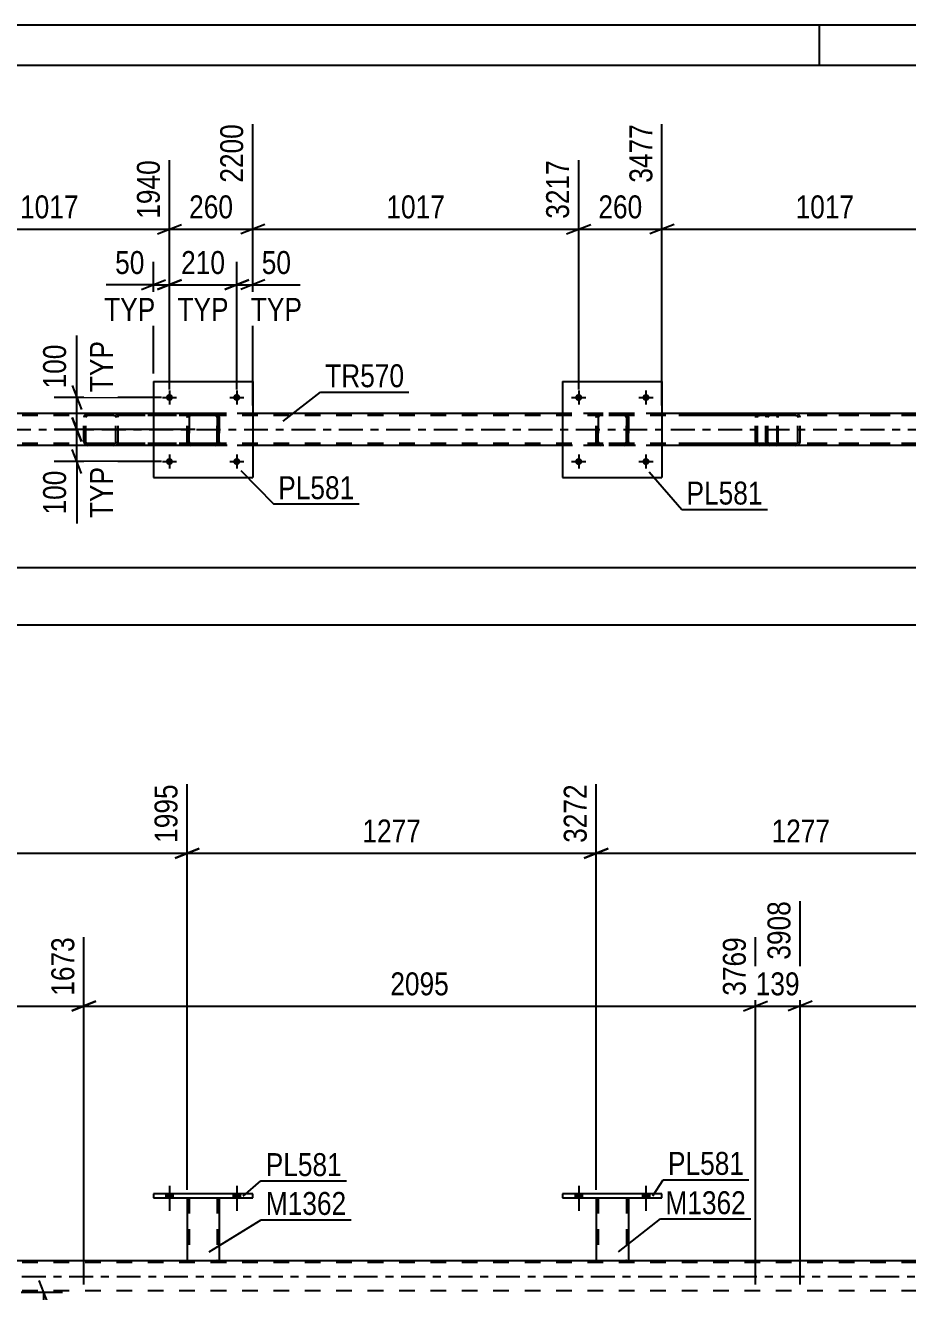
# Model space of a CAD drawing. Header units: millimetres. Extents: x 0 to 841, y 0 to 594.
# Drawn here: x 111.9 to 222, y 435.9 to 594 of the extents above; entities that cross this region are included whole.
import ezdxf

# ---------------------------------------------------------------- set-up
doc = ezdxf.new("R2010")
doc.units = ezdxf.units.MM
doc.linetypes.add('DXK_LINE_DOT2', pattern=[3.9198, 1.9599, -1.9599])
doc.linetypes.add('DXK_LINE_DOT3', pattern=[5.9187, 2.979, -0.9799, 0.9799, -0.9799])
doc.styles.add('Arial Narrow', font='ARIALN.TTF', dxfattribs={"height": 0.2})

# ---------------------------------------------------------------- blocks, each defined once
blk = doc.blocks.new('Unknown-103655156-1133')
at = {"color": 5, "linetype": 'Continuous'}
for p, q in [((841, 594), (0, 594)), ((211, 589), (211, 594)), ((836, 589), (5, 589))]:
    blk.add_line(p, q, dxfattribs=at)
blk = doc.blocks.new('Part-103655156-2920 - 2883')
at = {"color": 2, "linetype": 'Continuous'}
for p, q in [((127.87, 545.53), (109.59, 545.53)), ((178.95, 545.53), (140.27, 545.53)), ((230.03, 545.53), (191.35, 545.53)), ((127.87, 541.53), (109.59, 541.53)), ((178.95, 541.53), (140.27, 541.53)), ((230.03, 541.53), (191.35, 541.53))]:
    blk.add_line(p, q, dxfattribs=at)
at = {"color": 7, "linetype": 'DXK_LINE_DOT2'}
for p, q in [((752.38, 545.53), (127.87, 545.53)), ((140.27, 545.53), (127.87, 545.53)), ((191.35, 545.53), (178.95, 545.53)), ((752.38, 545.29), (109.59, 545.29)), ((752.38, 541.77), (109.59, 541.77)), ((748.56, 541.53), (127.87, 541.53)), ((140.27, 541.53), (127.87, 541.53)), ((191.35, 541.53), (178.95, 541.53))]:
    blk.add_line(p, q, dxfattribs=at)
at = {"color": 7, "linetype": 'DXK_LINE_DOT3'}
blk.add_line((109.59, 543.53), (752.38, 543.53), dxfattribs=at)
blk = doc.blocks.new('Part-103655156-2935 - 2883')
at = {"color": 7, "linetype": 'DXK_LINE_DOT2'}
for p, q in [((205.6, 545.53), (193.44, 545.53)), ((203.51, 545.53), (203.32, 545.49)), ((204.32, 545.29), (204.32, 545.53)), ((205.7, 545.49), (205.6, 545.53)), ((205.6, 545.29), (193.44, 545.29)), ((203.04, 545.22), (203.01, 545.05)), ((203.01, 542.01), (203.01, 545.05)), ((203.04, 545.24), (203.04, 545.22)), ((203.26, 545.05), (203.28, 545.14)), ((203.26, 542.01), (203.26, 545.05)), ((203.28, 545.14), (203.33, 545.22)), ((203.33, 545.22), (203.41, 545.27)), ((203.41, 545.27), (203.51, 545.29)), ((205.6, 545.29), (205.65, 545.27)), ((205.65, 545.27), (205.7, 545.22)), ((205.79, 545.39), (205.7, 545.49)), ((205.7, 545.22), (205.72, 545.14)), ((205.72, 545.14), (205.73, 545.05)), ((205.73, 542.01), (205.73, 545.05)), ((205.85, 545.24), (205.79, 545.39)), ((205.87, 545.05), (205.85, 545.24)), ((205.87, 542.01), (205.87, 545.05)), ((205.6, 541.77), (193.44, 541.77)), ((205.6, 541.53), (193.44, 541.53)), ((203.01, 542.01), (203.04, 541.83)), ((203.28, 541.92), (203.26, 542.01)), ((203.33, 541.84), (203.28, 541.92)), ((203.32, 541.57), (203.51, 541.53)), ((203.41, 541.79), (203.33, 541.84)), ((203.51, 541.77), (203.41, 541.79)), ((204.32, 541.53), (204.32, 541.77)), ((205.65, 541.79), (205.6, 541.77)), ((205.6, 541.53), (205.7, 541.57)), ((205.7, 541.84), (205.65, 541.79)), ((205.72, 541.92), (205.7, 541.84)), ((205.7, 541.57), (205.79, 541.67)), ((205.73, 542.01), (205.72, 541.92)), ((205.79, 541.67), (205.85, 541.83)), ((205.85, 541.83), (205.87, 542.01))]:
    blk.add_line(p, q, dxfattribs=at)
for centre, start, end in [((203.49, 545.04), 111.1941, 156.1506), ((203.49, 542.03), 203.8494, 248.8059)]:
    blk.add_arc(centre, 0.492, start, end, dxfattribs=at)
blk = doc.blocks.new('Part-103655156-3004 - 2883')
at = {"color": 2, "linetype": 'Continuous'}
for p, q in [((127.87, 549.53), (127.87, 537.53)), ((127.87, 549.53), (140.27, 549.53)), ((140.27, 549.53), (140.27, 537.53)), ((127.87, 537.53), (140.27, 537.53))]:
    blk.add_line(p, q, dxfattribs=at)
blk = doc.blocks.new('Part-103655156-3005 - 2883')
at = {"color": 7, "linetype": 'DXK_LINE_DOT2'}
for p, q in [((132.36, 545.49), (132.55, 545.53)), ((132.55, 545.53), (132.36, 545.49)), ((135.59, 545.53), (132.55, 545.53)), ((135.59, 545.53), (135.77, 545.49)), ((135.77, 545.49), (135.59, 545.53)), ((132.07, 545.05), (132.11, 545.23)), ((132.11, 545.23), (132.07, 545.05)), ((132.07, 542.01), (132.07, 545.05)), ((132.07, 545.05), (132.07, 545.05)), ((132.07, 542.01), (132.07, 545.05)), ((132.31, 545.05), (132.33, 545.14)), ((132.33, 545.14), (132.31, 545.05)), ((132.31, 542.01), (132.31, 545.05)), ((132.31, 545.05), (132.31, 545.05)), ((132.31, 545.05), (132.31, 542.01)), ((132.33, 545.14), (132.38, 545.22)), ((132.38, 545.22), (132.33, 545.14)), ((132.38, 545.22), (132.46, 545.27)), ((132.46, 545.27), (132.38, 545.22)), ((132.55, 545.29), (132.46, 545.27)), ((135.59, 545.29), (132.55, 545.29)), ((135.59, 545.29), (135.68, 545.27)), ((135.68, 545.27), (135.76, 545.22)), ((135.76, 545.22), (135.68, 545.27)), ((135.76, 545.22), (135.81, 545.14)), ((135.81, 545.14), (135.76, 545.22)), ((135.81, 545.14), (135.83, 545.05)), ((135.83, 545.05), (135.81, 545.14)), ((135.83, 542.01), (135.83, 545.05)), ((135.83, 545.05), (135.83, 545.05)), ((135.83, 545.05), (135.83, 542.01)), ((136.03, 545.23), (136.07, 545.05)), ((136.07, 545.05), (136.03, 545.23)), ((136.07, 542.01), (136.07, 545.05)), ((136.07, 545.05), (136.07, 545.05)), ((136.07, 545.05), (136.07, 542.01)), ((132.07, 542.01), (132.07, 542.01)), ((132.11, 541.83), (132.07, 542.01)), ((132.07, 542.01), (132.11, 541.83)), ((132.31, 542.01), (132.31, 542.01)), ((132.33, 541.92), (132.31, 542.01)), ((132.31, 542.01), (132.33, 541.92)), ((132.38, 541.84), (132.33, 541.92)), ((132.33, 541.92), (132.38, 541.84)), ((132.55, 541.53), (132.36, 541.57)), ((132.36, 541.57), (132.55, 541.53)), ((132.46, 541.79), (132.38, 541.84)), ((132.38, 541.84), (132.46, 541.79)), ((132.55, 541.77), (132.46, 541.79)), ((135.59, 541.77), (132.55, 541.77)), ((135.59, 541.53), (132.55, 541.53)), ((135.68, 541.79), (135.59, 541.77)), ((135.77, 541.57), (135.59, 541.53)), ((135.59, 541.53), (135.77, 541.57)), ((135.76, 541.84), (135.68, 541.79)), ((135.68, 541.79), (135.76, 541.84)), ((135.81, 541.92), (135.76, 541.84)), ((135.76, 541.84), (135.81, 541.92)), ((135.83, 542.01), (135.81, 541.92)), ((135.81, 541.92), (135.83, 542.01)), ((135.83, 542.01), (135.83, 542.01)), ((136.07, 542.01), (136.03, 541.83)), ((136.03, 541.83), (136.07, 542.01)), ((136.07, 542.01), (136.07, 542.01))]:
    blk.add_line(p, q, dxfattribs=at)
at = {"color": 7, "linetype": 'DXK_LINE_DOT3'}
blk.add_line((134.07, 543.53), (134.07, 543.53), dxfattribs=at)
at = {"color": 7, "linetype": 'DXK_LINE_DOT2'}
for centre, start, end in [((132.55, 545.05), 112.5, 157.5), ((132.55, 545.05), 112.5, 157.5), ((135.59, 545.05), 22.5, 67.5), ((135.59, 545.05), 22.5, 67.5), ((132.55, 542.01), 202.5, 247.5), ((132.55, 542.01), 202.5, 247.5), ((135.59, 542.01), 292.5, 337.5), ((135.59, 542.01), 292.5, 337.5)]:
    blk.add_arc(centre, 0.48, start, end, dxfattribs=at)
blk = doc.blocks.new('Part-103655156-2941 - 2883')
at = {"color": 7, "linetype": 'DXK_LINE_DOT2'}
for p, q in [((119.7, 545.53), (119.5, 545.49)), ((134.69, 545.53), (119.7, 545.53)), ((123.13, 545.49), (122.94, 545.53)), ((119.23, 545.22), (119.19, 545.05)), ((119.19, 542.01), (119.19, 545.05)), ((119.23, 545.24), (119.23, 545.22)), ((119.44, 545.05), (119.46, 545.14)), ((119.44, 542.01), (119.44, 545.05)), ((119.46, 545.14), (119.52, 545.22)), ((119.52, 545.22), (119.6, 545.27)), ((119.6, 545.27), (119.7, 545.29)), ((134.69, 545.29), (119.7, 545.29)), ((122.94, 545.29), (123.03, 545.27)), ((123.03, 545.27), (123.12, 545.22)), ((123.12, 545.22), (123.17, 545.14)), ((123.17, 545.14), (123.19, 545.05)), ((123.19, 542.01), (123.19, 545.05)), ((123.41, 545.22), (123.41, 545.24)), ((123.45, 545.05), (123.41, 545.22)), ((123.45, 542.01), (123.45, 545.05)), ((119.19, 542.01), (119.23, 541.83)), ((119.46, 541.92), (119.44, 542.01)), ((119.52, 541.84), (119.46, 541.92)), ((119.5, 541.57), (119.7, 541.53)), ((119.6, 541.79), (119.52, 541.84)), ((119.7, 541.77), (119.6, 541.79)), ((134.69, 541.77), (119.7, 541.77)), ((134.69, 541.53), (119.7, 541.53)), ((123.03, 541.79), (122.94, 541.77)), ((122.94, 541.53), (123.13, 541.57)), ((123.12, 541.84), (123.03, 541.79)), ((123.17, 541.92), (123.12, 541.84)), ((123.19, 542.01), (123.17, 541.92)), ((123.41, 541.83), (123.45, 542.01))]:
    blk.add_line(p, q, dxfattribs=at)
for centre, start, end in [((119.68, 545.03), 110.7583, 155.68), ((122.95, 545.03), 24.3199, 69.2417), ((119.68, 542.03), 204.3199, 249.2417), ((122.95, 542.03), 290.7583, 335.68)]:
    blk.add_arc(centre, 0.496, start, end, dxfattribs=at)
blk = doc.blocks.new('Part-103655156-2948 - 2883')
at = {"color": 7, "linetype": 'DXK_LINE_DOT2'}
for p, q in [((204.83, 545.53), (204.64, 545.49)), ((219.82, 545.53), (204.83, 545.53)), ((208.26, 545.49), (208.07, 545.53)), ((204.36, 545.22), (204.32, 545.05)), ((204.32, 542.01), (204.32, 545.05)), ((204.36, 545.24), (204.36, 545.22)), ((204.58, 545.05), (204.6, 545.14)), ((204.58, 542.01), (204.58, 545.05)), ((204.6, 545.14), (204.65, 545.22)), ((204.65, 545.22), (204.74, 545.27)), ((204.74, 545.27), (204.83, 545.29)), ((219.82, 545.29), (204.83, 545.29)), ((208.07, 545.29), (208.17, 545.27)), ((208.17, 545.27), (208.25, 545.22)), ((208.25, 545.22), (208.31, 545.14)), ((208.31, 545.14), (208.32, 545.05)), ((208.32, 542.01), (208.32, 545.05)), ((208.54, 545.22), (208.54, 545.24)), ((208.58, 545.05), (208.54, 545.22)), ((208.58, 542.01), (208.58, 545.05)), ((204.32, 542.01), (204.36, 541.83)), ((204.6, 541.92), (204.58, 542.01)), ((204.65, 541.84), (204.6, 541.92)), ((204.64, 541.57), (204.83, 541.53)), ((204.74, 541.79), (204.65, 541.84)), ((204.83, 541.77), (204.74, 541.79)), ((219.82, 541.77), (204.83, 541.77)), ((219.82, 541.53), (204.83, 541.53)), ((208.17, 541.79), (208.07, 541.77)), ((208.07, 541.53), (208.26, 541.57)), ((208.25, 541.84), (208.17, 541.79)), ((208.31, 541.92), (208.25, 541.84)), ((208.32, 542.01), (208.31, 541.92)), ((208.54, 541.83), (208.58, 542.01))]:
    blk.add_line(p, q, dxfattribs=at)
for centre, start, end in [((204.81, 545.03), 110.7583, 155.68), ((208.09, 545.03), 24.3199, 69.2417), ((204.81, 542.03), 204.3199, 249.2417), ((208.09, 542.03), 290.7583, 335.68)]:
    blk.add_arc(centre, 0.496, start, end, dxfattribs=at)
blk = doc.blocks.new('Part-103655156-3071 - 2883')
at = {"color": 2, "linetype": 'Continuous'}
for p, q in [((178.95, 549.53), (178.95, 537.53)), ((178.95, 549.53), (191.35, 549.53)), ((191.35, 549.53), (191.35, 537.53)), ((178.95, 537.53), (191.35, 537.53))]:
    blk.add_line(p, q, dxfattribs=at)
blk = doc.blocks.new('Part-103655156-3072 - 2883')
at = {"color": 7, "linetype": 'DXK_LINE_DOT2'}
for p, q in [((183.45, 545.49), (183.63, 545.53)), ((183.63, 545.53), (183.45, 545.49)), ((186.67, 545.53), (183.63, 545.53)), ((186.67, 545.53), (186.85, 545.49)), ((186.85, 545.49), (186.67, 545.53)), ((183.15, 545.05), (183.19, 545.23)), ((183.19, 545.23), (183.15, 545.05)), ((183.15, 542.01), (183.15, 545.05)), ((183.15, 545.05), (183.15, 545.05)), ((183.15, 542.01), (183.15, 545.05)), ((183.39, 545.05), (183.41, 545.14)), ((183.41, 545.14), (183.39, 545.05)), ((183.39, 542.01), (183.39, 545.05)), ((183.39, 545.05), (183.39, 545.05)), ((183.39, 545.05), (183.39, 542.01)), ((183.41, 545.14), (183.46, 545.22)), ((183.46, 545.22), (183.41, 545.14)), ((183.46, 545.22), (183.54, 545.27)), ((183.54, 545.27), (183.46, 545.22)), ((183.63, 545.29), (183.54, 545.27)), ((186.67, 545.29), (183.63, 545.29)), ((186.67, 545.29), (186.76, 545.27)), ((186.76, 545.27), (186.84, 545.22)), ((186.84, 545.22), (186.76, 545.27)), ((186.84, 545.22), (186.89, 545.14)), ((186.89, 545.14), (186.84, 545.22)), ((186.89, 545.14), (186.91, 545.05)), ((186.91, 545.05), (186.89, 545.14)), ((186.91, 542.01), (186.91, 545.05)), ((186.91, 545.05), (186.91, 545.05)), ((186.91, 545.05), (186.91, 542.01)), ((187.11, 545.23), (187.15, 545.05)), ((187.15, 545.05), (187.11, 545.23)), ((187.15, 542.01), (187.15, 545.05)), ((187.15, 545.05), (187.15, 545.05)), ((187.15, 545.05), (187.15, 542.01)), ((183.15, 542.01), (183.15, 542.01)), ((183.19, 541.83), (183.15, 542.01)), ((183.15, 542.01), (183.19, 541.83)), ((183.39, 542.01), (183.39, 542.01)), ((183.41, 541.92), (183.39, 542.01)), ((183.39, 542.01), (183.41, 541.92)), ((183.46, 541.84), (183.41, 541.92)), ((183.41, 541.92), (183.46, 541.84)), ((183.63, 541.53), (183.45, 541.57)), ((183.45, 541.57), (183.63, 541.53)), ((183.54, 541.79), (183.46, 541.84)), ((183.46, 541.84), (183.54, 541.79)), ((183.63, 541.77), (183.54, 541.79)), ((186.67, 541.77), (183.63, 541.77)), ((186.67, 541.53), (183.63, 541.53)), ((186.76, 541.79), (186.67, 541.77)), ((186.85, 541.57), (186.67, 541.53)), ((186.67, 541.53), (186.85, 541.57)), ((186.84, 541.84), (186.76, 541.79)), ((186.76, 541.79), (186.84, 541.84)), ((186.89, 541.92), (186.84, 541.84)), ((186.84, 541.84), (186.89, 541.92)), ((186.91, 542.01), (186.89, 541.92)), ((186.89, 541.92), (186.91, 542.01)), ((186.91, 542.01), (186.91, 542.01)), ((187.15, 542.01), (187.11, 541.83)), ((187.11, 541.83), (187.15, 542.01)), ((187.15, 542.01), (187.15, 542.01))]:
    blk.add_line(p, q, dxfattribs=at)
at = {"color": 7, "linetype": 'DXK_LINE_DOT3'}
blk.add_line((185.15, 543.53), (185.15, 543.53), dxfattribs=at)
at = {"color": 7, "linetype": 'DXK_LINE_DOT2'}
for centre, start, end in [((183.63, 545.05), 112.5, 157.5), ((183.63, 545.05), 112.5, 157.5), ((186.67, 545.05), 22.5, 67.5), ((186.67, 545.05), 22.5, 67.5), ((183.63, 542.01), 202.5, 247.5), ((183.63, 542.01), 202.5, 247.5), ((186.67, 542.01), 292.5, 337.5), ((186.67, 542.01), 292.5, 337.5)]:
    blk.add_arc(centre, 0.48, start, end, dxfattribs=at)
blk = doc.blocks.new('Bolt-103655156-3105 - 2883')
at = {"linetype": 'Continuous'}
for points in [[(130.31, 547.53, -1), (129.43, 547.53, -1)], [(138.71, 547.53, -1), (137.83, 547.53, -1)]]:
    blk.add_hatch(color=1, dxfattribs=at).paths.add_polyline_path(points)
at = {"color": 1, "linetype": 'Continuous'}
for p, q in [((128.99, 547.53), (130.75, 547.53)), ((129.87, 548.41), (129.87, 546.65)), ((137.39, 547.53), (139.15, 547.53)), ((138.27, 548.41), (138.27, 546.65))]:
    blk.add_line(p, q, dxfattribs=at)
blk = doc.blocks.new('Bolt-103655156-3106 - 2883')
at = {"linetype": 'Continuous'}
for points in [[(130.31, 539.53, -1), (129.43, 539.53, -1)], [(138.71, 539.53, -1), (137.83, 539.53, -1)]]:
    blk.add_hatch(color=1, dxfattribs=at).paths.add_polyline_path(points)
at = {"color": 1, "linetype": 'Continuous'}
for p, q in [((128.99, 539.53), (130.75, 539.53)), ((129.87, 540.41), (129.87, 538.65)), ((137.39, 539.53), (139.15, 539.53)), ((138.27, 540.41), (138.27, 538.65))]:
    blk.add_line(p, q, dxfattribs=at)
blk = doc.blocks.new('Bolt-103655156-3107 - 2883')
at = {"linetype": 'Continuous'}
for points in [[(181.39, 547.53, -1), (180.51, 547.53, -1)], [(189.79, 547.53, -1), (188.91, 547.53, -1)]]:
    blk.add_hatch(color=1, dxfattribs=at).paths.add_polyline_path(points)
at = {"color": 1, "linetype": 'Continuous'}
for p, q in [((180.07, 547.53), (181.83, 547.53)), ((180.95, 548.41), (180.95, 546.65)), ((188.47, 547.53), (190.23, 547.53)), ((189.35, 548.41), (189.35, 546.65))]:
    blk.add_line(p, q, dxfattribs=at)
blk = doc.blocks.new('Bolt-103655156-3108 - 2883')
at = {"linetype": 'Continuous'}
for points in [[(181.39, 539.53, -1), (180.51, 539.53, -1)], [(189.79, 539.53, -1), (188.91, 539.53, -1)]]:
    blk.add_hatch(color=1, dxfattribs=at).paths.add_polyline_path(points)
at = {"color": 1, "linetype": 'Continuous'}
for p, q in [((180.07, 539.53), (181.83, 539.53)), ((180.95, 540.41), (180.95, 538.65)), ((188.47, 539.53), (190.23, 539.53)), ((189.35, 540.41), (189.35, 538.65))]:
    blk.add_line(p, q, dxfattribs=at)
blk = doc.blocks.new('Part-103655156-3822 - 3756')
at = {"color": 2, "linetype": 'Continuous'}
for p, q in [((132.07, 447.6), (132.07, 439.76)), ((136.07, 447.6), (136.07, 439.76)), ((132.07, 439.76), (136.07, 439.76))]:
    blk.add_line(p, q, dxfattribs=at)
at = {"color": 7, "linetype": 'DXK_LINE_DOT2'}
for p, q in [((132.07, 447.6), (136.07, 447.6)), ((132.07, 447.6), (132.07, 447.6)), ((132.07, 447.6), (132.07, 447.6)), ((132.31, 447.6), (132.31, 439.76)), ((135.83, 447.6), (135.83, 439.76)), ((136.07, 447.6), (136.07, 447.6)), ((136.07, 447.6), (136.07, 447.6)), ((135.81, 439.76), (135.77, 439.76)), ((135.77, 439.76), (135.81, 439.76)), ((135.83, 439.76), (135.81, 439.76)), ((135.81, 439.76), (135.83, 439.76))]:
    blk.add_line(p, q, dxfattribs=at)
blk = doc.blocks.new('Bolt-103655156-3759 - 3756')
at = {"linetype": 'Continuous'}
for points in [[(180.51, 447.6), (181.39, 447.6), (181.39, 448.08), (180.51, 448.08)], [(188.91, 447.6), (189.79, 447.6), (189.79, 448.08), (188.91, 448.08)]]:
    blk.add_hatch(color=1, dxfattribs=at).paths.add_polyline_path(points)
at = {"color": 1, "linetype": 'Continuous'}
for p, q in [((180.95, 449.08), (180.95, 445.96)), ((189.35, 449.08), (189.35, 445.96)), ((180.51, 448.08), (180.51, 447.6)), ((181.39, 448.08), (181.39, 447.6)), ((188.91, 448.08), (188.91, 447.6)), ((189.79, 448.08), (189.79, 447.6))]:
    blk.add_line(p, q, dxfattribs=at)
blk = doc.blocks.new('Bolt-103655156-3760 - 3756')
at = {"linetype": 'Continuous'}
for points in [[(180.51, 447.6), (181.39, 447.6), (181.39, 448.08), (180.51, 448.08)], [(188.91, 447.6), (189.79, 447.6), (189.79, 448.08), (188.91, 448.08)]]:
    blk.add_hatch(color=1, dxfattribs=at).paths.add_polyline_path(points)
at = {"color": 1, "linetype": 'Continuous'}
for p, q in [((180.95, 449.08), (180.95, 445.96)), ((189.35, 449.08), (189.35, 445.96)), ((180.51, 448.08), (180.51, 447.6)), ((181.39, 448.08), (181.39, 447.6)), ((188.91, 448.08), (188.91, 447.6)), ((189.79, 448.08), (189.79, 447.6))]:
    blk.add_line(p, q, dxfattribs=at)
blk = doc.blocks.new('Bolt-103655156-3761 - 3756')
at = {"linetype": 'Continuous'}
for points in [[(129.43, 447.6), (130.31, 447.6), (130.31, 448.08), (129.43, 448.08)], [(137.83, 447.6), (138.71, 447.6), (138.71, 448.08), (137.83, 448.08)]]:
    blk.add_hatch(color=1, dxfattribs=at).paths.add_polyline_path(points)
at = {"color": 1, "linetype": 'Continuous'}
for p, q in [((129.87, 449.08), (129.87, 445.96)), ((138.27, 449.08), (138.27, 445.96)), ((129.43, 448.08), (129.43, 447.6)), ((130.31, 448.08), (130.31, 447.6)), ((137.83, 448.08), (137.83, 447.6)), ((138.71, 448.08), (138.71, 447.6))]:
    blk.add_line(p, q, dxfattribs=at)
blk = doc.blocks.new('Bolt-103655156-3762 - 3756')
at = {"linetype": 'Continuous'}
for points in [[(129.43, 447.6), (130.31, 447.6), (130.31, 448.08), (129.43, 448.08)], [(137.83, 447.6), (138.71, 447.6), (138.71, 448.08), (137.83, 448.08)]]:
    blk.add_hatch(color=1, dxfattribs=at).paths.add_polyline_path(points)
at = {"color": 1, "linetype": 'Continuous'}
for p, q in [((129.87, 449.08), (129.87, 445.96)), ((138.27, 449.08), (138.27, 445.96)), ((129.43, 448.08), (129.43, 447.6)), ((130.31, 448.08), (130.31, 447.6)), ((137.83, 448.08), (137.83, 447.6)), ((138.71, 448.08), (138.71, 447.6))]:
    blk.add_line(p, q, dxfattribs=at)
blk = doc.blocks.new('Part-103655156-3778 - 3756')
at = {"color": 2, "linetype": 'Continuous'}
for p, q in [((127.87, 448.08), (127.87, 447.6)), ((140.27, 448.08), (127.87, 448.08)), ((127.87, 447.6), (140.27, 447.6)), ((140.27, 447.6), (140.27, 448.08))]:
    blk.add_line(p, q, dxfattribs=at)
blk = doc.blocks.new('Part-103655156-3812 - 3756')
at = {"color": 2, "linetype": 'Continuous'}
for p, q in [((183.15, 447.6), (183.15, 439.76)), ((187.15, 447.6), (187.15, 439.76)), ((183.15, 439.76), (187.15, 439.76))]:
    blk.add_line(p, q, dxfattribs=at)
at = {"color": 7, "linetype": 'DXK_LINE_DOT2'}
for p, q in [((183.15, 447.6), (187.15, 447.6)), ((183.15, 447.6), (183.15, 447.6)), ((183.15, 447.6), (183.15, 447.6)), ((183.39, 447.6), (183.39, 439.76)), ((186.91, 447.6), (186.91, 439.76)), ((187.15, 447.6), (187.15, 447.6)), ((187.15, 447.6), (187.15, 447.6)), ((186.89, 439.76), (186.85, 439.76)), ((186.85, 439.76), (186.89, 439.76)), ((186.91, 439.76), (186.89, 439.76)), ((186.89, 439.76), (186.91, 439.76))]:
    blk.add_line(p, q, dxfattribs=at)
blk = doc.blocks.new('Part-103655156-3817 - 3756')
at = {"color": 2, "linetype": 'Continuous'}
for p, q in [((178.95, 448.08), (178.95, 447.6)), ((191.35, 448.08), (178.95, 448.08)), ((178.95, 447.6), (191.35, 447.6)), ((191.35, 447.6), (191.35, 448.08))]:
    blk.add_line(p, q, dxfattribs=at)
blk = doc.blocks.new('Part-103655156-3996 - 3756')
at = {"color": 2, "linetype": 'Continuous'}
blk.add_line((52.26, 439.76), (752.38, 439.76), dxfattribs=at)
at = {"color": 7, "linetype": 'DXK_LINE_DOT2'}
for p, q in [((752.38, 439.52), (52.26, 439.52)), ((752.38, 436), (52.26, 436))]:
    blk.add_line(p, q, dxfattribs=at)
at = {"color": 7, "linetype": 'DXK_LINE_DOT3'}
blk.add_line((52.26, 437.76), (752.38, 437.76), dxfattribs=at)
blk = doc.blocks.new('StraightDimension-103655156-3474 - 2883')
at = {"color": 7, "linetype": 'Continuous'}
for p, q in [((191.35, 546.53), (191.35, 581.67)), ((232.03, 548.53), (232.03, 577.17)), ((192.85, 569.15), (189.85, 567.95)), ((191.35, 568.55), (232.03, 568.55)), ((230.53, 567.95), (233.53, 569.15))]:
    blk.add_line(p, q, dxfattribs=at)
at = {"color": 0, "linetype": 'Continuous'}
blk.add_wipeout([(231.43, 577.77), (227.23, 577.77), (227.23, 569.25), (231.43, 569.25)], dxfattribs=at)
at = {"color": 0}
blk.add_wipeout([(215.95, 569.3), (215.95, 573.5), (207.43, 573.5), (207.43, 569.3)], dxfattribs=at)
at = {"color": 3, "linetype": 'Continuous', "style": 'Arial Narrow'}
blk.add_text('4494', height=2.863, rotation=90.0002, dxfattribs=at).set_placement((230.83, 569.85))
at = {"color": 3, "style": 'Arial Narrow'}
blk.add_text('1017', height=2.863, dxfattribs=at).set_placement((208.03, 569.9))
blk = doc.blocks.new('StraightDimension-103655156-3492 - 2883')
at = {"color": 7, "linetype": 'Continuous'}
for p, q in [((191.35, 546.53), (191.35, 581.67)), ((180.95, 548.53), (180.95, 577.17)), ((179.45, 567.95), (182.45, 569.15)), ((180.95, 568.55), (191.35, 568.55)), ((192.85, 569.15), (189.85, 567.95))]:
    blk.add_line(p, q, dxfattribs=at)
at = {"color": 0}
blk.add_wipeout([(189.49, 569.3), (189.49, 573.5), (182.81, 573.5), (182.81, 569.3)], dxfattribs=at)
at = {"color": 3, "style": 'Arial Narrow'}
blk.add_text('260', height=2.863, dxfattribs=at).set_placement((183.41, 569.9))
at = {"color": 0, "linetype": 'Continuous'}
blk.add_wipeout([(190.75, 582.27), (186.55, 582.27), (186.55, 573.75), (190.75, 573.75)], dxfattribs=at)
at = {"color": 3, "linetype": 'Continuous', "style": 'Arial Narrow'}
blk.add_text('3477', height=2.863, rotation=90.0002, dxfattribs=at).set_placement((190.15, 574.35))
blk = doc.blocks.new('StraightDimension-103655156-3510 - 2883')
at = {"color": 7, "linetype": 'Continuous'}
for p, q in [((140.27, 546.53), (140.27, 581.67)), ((180.95, 548.53), (180.95, 577.17)), ((141.77, 569.15), (138.77, 567.95)), ((140.27, 568.55), (180.95, 568.55)), ((179.45, 567.95), (182.45, 569.15))]:
    blk.add_line(p, q, dxfattribs=at)
at = {"color": 0, "linetype": 'Continuous'}
blk.add_wipeout([(180.35, 577.77), (176.15, 577.77), (176.15, 569.25), (180.35, 569.25)], dxfattribs=at)
at = {"color": 0}
blk.add_wipeout([(164.87, 569.3), (164.87, 573.5), (156.35, 573.5), (156.35, 569.3)], dxfattribs=at)
at = {"color": 3, "linetype": 'Continuous', "style": 'Arial Narrow'}
blk.add_text('3217', height=2.863, rotation=90.0002, dxfattribs=at).set_placement((179.75, 569.85))
at = {"color": 3, "style": 'Arial Narrow'}
blk.add_text('1017', height=2.863, dxfattribs=at).set_placement((156.95, 569.9))
blk = doc.blocks.new('StraightDimension-103655156-3528 - 2883')
at = {"color": 7, "linetype": 'Continuous'}
for p, q in [((140.27, 546.53), (140.27, 581.67)), ((129.87, 548.53), (129.87, 577.17)), ((128.37, 567.95), (131.37, 569.15)), ((129.87, 568.55), (140.27, 568.55)), ((141.77, 569.15), (138.77, 567.95))]:
    blk.add_line(p, q, dxfattribs=at)
at = {"color": 0}
blk.add_wipeout([(138.41, 569.3), (138.41, 573.5), (131.73, 573.5), (131.73, 569.3)], dxfattribs=at)
at = {"color": 3, "style": 'Arial Narrow'}
blk.add_text('260', height=2.863, dxfattribs=at).set_placement((132.33, 569.9))
at = {"color": 0, "linetype": 'Continuous'}
blk.add_wipeout([(139.67, 582.27), (135.47, 582.27), (135.47, 573.75), (139.67, 573.75)], dxfattribs=at)
at = {"color": 3, "linetype": 'Continuous', "style": 'Arial Narrow'}
blk.add_text('2200', height=2.863, rotation=90.0002, dxfattribs=at).set_placement((139.07, 574.35))
blk = doc.blocks.new('StraightDimension-103655156-3546 - 2883')
at = {"color": 7, "linetype": 'Continuous'}
for p, q in [((99.89, 546.53), (99.89, 579.84)), ((129.87, 548.53), (129.87, 577.17)), ((101.39, 569.15), (98.39, 567.95)), ((99.89, 568.55), (129.87, 568.55)), ((128.37, 567.95), (131.37, 569.15))]:
    blk.add_line(p, q, dxfattribs=at)
at = {"color": 0, "linetype": 'Continuous'}
blk.add_wipeout([(129.27, 577.77), (125.07, 577.77), (125.07, 569.25), (129.27, 569.25)], dxfattribs=at)
at = {"color": 0}
blk.add_wipeout([(119.14, 569.3), (119.14, 573.5), (110.62, 573.5), (110.62, 569.3)], dxfattribs=at)
at = {"color": 3, "linetype": 'Continuous', "style": 'Arial Narrow'}
blk.add_text('1940', height=2.863, rotation=90.0002, dxfattribs=at).set_placement((128.67, 569.85))
at = {"color": 3, "style": 'Arial Narrow'}
blk.add_text('1017', height=2.863, dxfattribs=at).set_placement((111.22, 569.9))
blk = doc.blocks.new('StraightDimension-103655156-3615 - 2883')
at = {"color": 7, "linetype": 'Continuous'}
blk.add_line((67.67, 526.28), (752.38, 526.28), dxfattribs=at)
blk = doc.blocks.new('StraightDimension-103655156-3636 - 2883')
at = {"color": 7, "linetype": 'Continuous'}
blk.add_line((67.03, 519.13), (753.02, 519.13), dxfattribs=at)
blk = doc.blocks.new('StraightDimension-103655156-3668 - 2883')
at = {"color": 7, "linetype": 'Continuous'}
for p, q in [((127.87, 550.53), (127.87, 564.45)), ((129.87, 548.53), (129.87, 564.45)), ((126.37, 561), (129.37, 562.2)), ((127.87, 561.6), (129.87, 561.6)), ((131.37, 562.2), (128.37, 561))]:
    blk.add_line(p, q, dxfattribs=at)
at = {"color": 0}
blk.add_wipeout([(127.34, 562.35), (127.34, 566.55), (122.49, 566.55), (122.49, 562.35)], dxfattribs=at)
at = {"color": 0, "linetype": 'Continuous'}
blk.add_wipeout([(128.71, 556.5), (128.71, 560.7), (121.12, 560.7), (121.12, 556.5)], dxfattribs=at)
at = {"color": 7, "linetype": 'Continuous'}
blk.add_line((127.87, 561.6), (121.96, 561.6), dxfattribs=at)
blk.add_line((127.87, 561.6), (121.96, 561.6), dxfattribs=at)
at = {"color": 3, "style": 'Arial Narrow'}
blk.add_text('50', height=2.863, dxfattribs=at).set_placement((123.09, 562.95))
at = {"color": 3, "linetype": 'Continuous', "style": 'Arial Narrow'}
blk.add_text('TYP', height=2.863, dxfattribs=at).set_placement((121.72, 557.1))
blk = doc.blocks.new('StraightDimension-103655156-3681 - 2883')
at = {"color": 7, "linetype": 'Continuous'}
for p, q in [((129.87, 548.53), (129.87, 564.45)), ((138.27, 548.53), (138.27, 564.45)), ((128.37, 561), (131.37, 562.2)), ((129.87, 561.6), (138.27, 561.6)), ((139.77, 562.2), (136.77, 561))]:
    blk.add_line(p, q, dxfattribs=at)
at = {"color": 0}
blk.add_wipeout([(137.41, 562.35), (137.41, 566.55), (130.73, 566.55), (130.73, 562.35)], dxfattribs=at)
at = {"color": 0, "linetype": 'Continuous'}
blk.add_wipeout([(137.86, 556.5), (137.86, 560.7), (130.27, 560.7), (130.27, 556.5)], dxfattribs=at)
at = {"color": 3, "style": 'Arial Narrow'}
blk.add_text('210', height=2.863, dxfattribs=at).set_placement((131.33, 562.95))
at = {"color": 3, "linetype": 'Continuous', "style": 'Arial Narrow'}
blk.add_text('TYP', height=2.863, dxfattribs=at).set_placement((130.87, 557.1))
blk = doc.blocks.new('StraightDimension-103655156-3697 - 2883')
at = {"color": 7, "linetype": 'Continuous'}
for p, q in [((138.27, 548.53), (138.27, 564.45)), ((140.27, 550.53), (140.27, 564.45)), ((136.77, 561), (139.77, 562.2)), ((138.27, 561.6), (140.27, 561.6)), ((141.77, 562.2), (138.77, 561))]:
    blk.add_line(p, q, dxfattribs=at)
at = {"color": 0}
blk.add_wipeout([(145.65, 562.35), (145.65, 566.55), (140.79, 566.55), (140.79, 562.35)], dxfattribs=at)
at = {"color": 0, "linetype": 'Continuous'}
blk.add_wipeout([(147.02, 556.5), (147.02, 560.7), (139.43, 560.7), (139.43, 556.5)], dxfattribs=at)
at = {"color": 7, "linetype": 'Continuous'}
blk.add_line((140.27, 561.6), (146.17, 561.6), dxfattribs=at)
blk.add_line((140.27, 561.6), (146.17, 561.6), dxfattribs=at)
at = {"color": 3, "style": 'Arial Narrow'}
blk.add_text('50', height=2.863, dxfattribs=at).set_placement((141.39, 562.95))
at = {"color": 3, "linetype": 'Continuous', "style": 'Arial Narrow'}
blk.add_text('TYP', height=2.863, dxfattribs=at).set_placement((140.03, 557.1))
blk = doc.blocks.new('StraightDimension-103655156-3711 - 2883')
at = {"color": 7, "linetype": 'Continuous'}
for p, q in [((117.71, 545.03), (118.91, 542.03)), ((133.07, 543.53), (115.46, 543.53)), ((118.31, 539.53), (118.31, 543.53)), ((118.91, 538.03), (117.71, 541.03)), ((128.87, 539.53), (115.46, 539.53))]:
    blk.add_line(p, q, dxfattribs=at)
at = {"color": 0, "linetype": 'Continuous'}
blk.add_wipeout([(123.41, 539.46), (119.21, 539.46), (119.21, 531.87), (123.41, 531.87)], dxfattribs=at)
at = {"color": 0}
blk.add_wipeout([(117.56, 539.01), (113.36, 539.01), (113.36, 532.32), (117.56, 532.32)], dxfattribs=at)
at = {"color": 7, "linetype": 'Continuous'}
blk.add_line((118.31, 539.53), (118.31, 531.8), dxfattribs=at)
blk.add_line((118.31, 539.53), (118.31, 531.8), dxfattribs=at)
at = {"color": 3, "style": 'Arial Narrow'}
blk.add_text('100', height=2.863, rotation=90.0002, dxfattribs=at).set_placement((116.96, 532.92))
at = {"color": 3, "linetype": 'Continuous', "style": 'Arial Narrow'}
blk.add_text('TYP', height=2.863, rotation=90.0002, dxfattribs=at).set_placement((122.81, 532.47))
blk = doc.blocks.new('StraightDimension-103655156-3727 - 2883')
at = {"color": 7, "linetype": 'Continuous'}
for p, q in [((117.71, 549.03), (118.91, 546.03)), ((128.87, 547.53), (115.46, 547.53)), ((118.31, 543.53), (118.31, 547.53)), ((118.91, 542.03), (117.71, 545.03)), ((133.07, 543.53), (115.46, 543.53))]:
    blk.add_line(p, q, dxfattribs=at)
at = {"color": 0, "linetype": 'Continuous'}
blk.add_wipeout([(123.41, 555.19), (119.21, 555.19), (119.21, 547.6), (123.41, 547.6)], dxfattribs=at)
at = {"color": 0}
blk.add_wipeout([(117.56, 554.74), (113.36, 554.74), (113.36, 548.06), (117.56, 548.06)], dxfattribs=at)
at = {"color": 7, "linetype": 'Continuous'}
blk.add_line((118.31, 547.53), (118.31, 555.27), dxfattribs=at)
blk.add_line((118.31, 547.53), (118.31, 555.27), dxfattribs=at)
at = {"color": 3, "style": 'Arial Narrow'}
blk.add_text('100', height=2.863, rotation=90.0002, dxfattribs=at).set_placement((116.96, 548.66))
at = {"color": 3, "linetype": 'Continuous', "style": 'Arial Narrow'}
blk.add_text('TYP', height=2.863, rotation=90.0002, dxfattribs=at).set_placement((122.81, 548.2))
blk = doc.blocks.new('StraightDimension-103655156-9467 - 3756')
at = {"color": 7, "linetype": 'Continuous'}
for p, q in [((183.15, 448.6), (183.15, 499.23)), ((234.23, 448.6), (234.23, 499.23)), ((184.65, 491.22), (181.65, 490.02)), ((183.15, 490.62), (234.23, 490.62)), ((232.73, 490.02), (235.73, 491.22))]:
    blk.add_line(p, q, dxfattribs=at)
at = {"color": 0, "linetype": 'Continuous'}
blk.add_wipeout([(233.63, 499.83), (229.43, 499.83), (229.43, 491.32), (233.63, 491.32)], dxfattribs=at)
at = {"color": 0}
blk.add_wipeout([(212.95, 491.37), (212.95, 495.57), (204.43, 495.57), (204.43, 491.37)], dxfattribs=at)
at = {"color": 3, "linetype": 'Continuous', "style": 'Arial Narrow'}
blk.add_text('4549', height=2.863, rotation=90.0002, dxfattribs=at).set_placement((233.03, 491.92))
at = {"color": 3, "style": 'Arial Narrow'}
blk.add_text('1277', height=2.863, dxfattribs=at).set_placement((205.03, 491.97))
blk = doc.blocks.new('StraightDimension-103655156-9077 - 3756')
at = {"color": 7, "linetype": 'Continuous'}
for p, q in [((208.58, 436.76), (208.58, 484.64)), ((288.14, 436.76), (288.14, 480.14)), ((210.08, 472.13), (207.08, 470.93)), ((208.58, 471.53), (288.14, 471.53)), ((286.64, 470.93), (289.64, 472.13))]:
    blk.add_line(p, q, dxfattribs=at)
at = {"color": 0, "linetype": 'Continuous'}
blk.add_wipeout([(287.54, 480.74), (283.34, 480.74), (283.34, 472.23), (287.54, 472.23)], dxfattribs=at)
at = {"color": 0}
blk.add_wipeout([(252.62, 472.28), (252.62, 476.48), (244.1, 476.48), (244.1, 472.28)], dxfattribs=at)
at = {"color": 3, "linetype": 'Continuous', "style": 'Arial Narrow'}
blk.add_text('5897', height=2.863, rotation=90.0002, dxfattribs=at).set_placement((286.94, 472.83))
at = {"color": 3, "style": 'Arial Narrow'}
blk.add_text('1989', height=2.863, dxfattribs=at).set_placement((244.7, 472.88))
blk = doc.blocks.new('StraightDimension-103655156-12560 - 3756')
at = {"color": 7, "linetype": 'Continuous'}
for p, q in [((114.79, 434.26), (113.59, 437.26)), ((116.53, 435.76), (111.34, 435.76)), ((114.19, 313.76), (114.19, 435.76)), ((113.59, 315.26), (114.79, 312.26)), ((113.27, 313.76), (111.34, 313.76))]:
    blk.add_line(p, q, dxfattribs=at)
at = {"color": 0}
blk.add_wipeout([(113.44, 379.01), (109.24, 379.01), (109.24, 370.5), (113.44, 370.5)], dxfattribs=at)
at = {"color": 3, "style": 'Arial Narrow'}
blk.add_text('3050', height=2.863, rotation=90.0002, dxfattribs=at).set_placement((112.84, 371.1))
blk = doc.blocks.new('StraightDimension-103655156-9469 - 3756')
at = {"color": 7, "linetype": 'Continuous'}
for p, q in [((132.07, 448.6), (132.07, 499.23)), ((80.99, 448.6), (80.99, 497.4)), ((82.49, 491.22), (79.49, 490.02)), ((80.99, 490.62), (132.07, 490.62)), ((130.57, 490.02), (133.57, 491.22))]:
    blk.add_line(p, q, dxfattribs=at)
at = {"color": 0, "linetype": 'Continuous'}
blk.add_wipeout([(131.47, 499.83), (127.27, 499.83), (127.27, 491.32), (131.47, 491.32)], dxfattribs=at)
at = {"color": 0}
blk.add_wipeout([(110.78, 491.37), (110.78, 495.57), (102.27, 495.57), (102.27, 491.37)], dxfattribs=at)
at = {"color": 3, "linetype": 'Continuous', "style": 'Arial Narrow'}
blk.add_text('1995', height=2.863, rotation=90.0002, dxfattribs=at).set_placement((130.87, 491.92))
at = {"color": 3, "style": 'Arial Narrow'}
blk.add_text('1277', height=2.863, dxfattribs=at).set_placement((102.87, 491.97))
blk = doc.blocks.new('StraightDimension-103655156-9079 - 3756')
at = {"color": 7, "linetype": 'Continuous'}
for p, q in [((119.19, 436.76), (119.19, 480.14)), ((203.01, 436.76), (203.01, 480.14)), ((120.69, 472.13), (117.69, 470.93)), ((119.19, 471.53), (203.01, 471.53)), ((201.51, 470.93), (204.51, 472.13))]:
    blk.add_line(p, q, dxfattribs=at)
at = {"color": 0, "linetype": 'Continuous'}
blk.add_wipeout([(202.41, 480.74), (198.21, 480.74), (198.21, 472.23), (202.41, 472.23)], dxfattribs=at)
at = {"color": 0}
blk.add_wipeout([(165.35, 472.28), (165.35, 476.48), (156.84, 476.48), (156.84, 472.28)], dxfattribs=at)
at = {"color": 3, "linetype": 'Continuous', "style": 'Arial Narrow'}
blk.add_text('3769', height=2.863, rotation=90.0002, dxfattribs=at).set_placement((201.81, 472.83))
at = {"color": 3, "style": 'Arial Narrow'}
blk.add_text('2095', height=2.863, dxfattribs=at).set_placement((157.44, 472.88))
blk = doc.blocks.new('StraightDimension-103655156-9468 - 3756')
at = {"color": 7, "linetype": 'Continuous'}
for p, q in [((132.07, 448.6), (132.07, 499.23)), ((183.15, 448.6), (183.15, 499.23)), ((133.57, 491.22), (130.57, 490.02)), ((132.07, 490.62), (183.15, 490.62)), ((181.65, 490.02), (184.65, 491.22))]:
    blk.add_line(p, q, dxfattribs=at)
at = {"color": 0, "linetype": 'Continuous'}
blk.add_wipeout([(182.55, 499.83), (178.35, 499.83), (178.35, 491.32), (182.55, 491.32)], dxfattribs=at)
at = {"color": 0}
blk.add_wipeout([(161.87, 491.37), (161.87, 495.57), (153.35, 495.57), (153.35, 491.37)], dxfattribs=at)
at = {"color": 3, "linetype": 'Continuous', "style": 'Arial Narrow'}
blk.add_text('3272', height=2.863, rotation=90.0002, dxfattribs=at).set_placement((181.95, 491.92))
at = {"color": 3, "style": 'Arial Narrow'}
blk.add_text('1277', height=2.863, dxfattribs=at).set_placement((153.95, 491.97))
blk = doc.blocks.new('StraightDimension-103655156-9078 - 3756')
at = {"color": 7, "linetype": 'Continuous'}
for p, q in [((208.58, 436.76), (208.58, 484.64)), ((203.01, 436.76), (203.01, 480.14)), ((201.51, 470.93), (204.51, 472.13)), ((203.01, 471.53), (208.58, 471.53)), ((210.08, 472.13), (207.08, 470.93))]:
    blk.add_line(p, q, dxfattribs=at)
at = {"color": 0}
blk.add_wipeout([(209.13, 472.28), (209.13, 476.48), (202.45, 476.48), (202.45, 472.28)], dxfattribs=at)
at = {"color": 3, "style": 'Arial Narrow'}
blk.add_text('139', height=2.863, dxfattribs=at).set_placement((203.05, 472.88))
at = {"color": 0, "linetype": 'Continuous'}
blk.add_wipeout([(207.98, 485.24), (203.78, 485.24), (203.78, 476.73), (207.98, 476.73)], dxfattribs=at)
at = {"color": 3, "linetype": 'Continuous', "style": 'Arial Narrow'}
blk.add_text('3908', height=2.863, rotation=90.0002, dxfattribs=at).set_placement((207.38, 477.33))
blk = doc.blocks.new('StraightDimension-103655156-9080 - 3756')
at = {"color": 7, "linetype": 'Continuous'}
for p, q in [((119.19, 436.76), (119.19, 480.14)), ((52.26, 445.26), (52.26, 474.66)), ((53.76, 472.13), (50.76, 470.93)), ((52.26, 471.53), (119.19, 471.53)), ((117.69, 470.93), (120.69, 472.13))]:
    blk.add_line(p, q, dxfattribs=at)
at = {"color": 0, "linetype": 'Continuous'}
for points in [[(118.59, 480.74), (114.39, 480.74), (114.39, 472.23), (118.59, 472.23)], [(51.66, 475.26), (47.46, 475.26), (47.46, 472.23), (51.66, 472.23)]]:
    blk.add_wipeout(points, dxfattribs=at)
at = {"color": 0}
blk.add_wipeout([(89.98, 472.28), (89.98, 476.48), (81.47, 476.48), (81.47, 472.28)], dxfattribs=at)
at = {"color": 3, "linetype": 'Continuous', "style": 'Arial Narrow'}
for s, height, p in [('1673', 2.863, (117.99, 472.83)), ('0', 2.86, (51.06, 472.83))]:
    blk.add_text(s, height=height, rotation=90.0002, dxfattribs=at).set_placement(p)
at = {"color": 3, "style": 'Arial Narrow'}
blk.add_text('1673', height=2.863, dxfattribs=at).set_placement((82.07, 472.88))
blk = doc.blocks.new('Mark-103655156-2916 - 2883')
at = {"color": 0}
blk.add_wipeout([(159.17, 548.81), (159.17, 551.81), (149.31, 551.81), (149.31, 548.81)], dxfattribs=at)
blk.add_wipeout([(159.17, 548.81), (159.17, 551.81), (149.31, 551.81), (149.31, 548.81)], dxfattribs=at)
at = {"color": 30, "linetype": 'Continuous'}
for p, q in [((144.07, 544.58), (148.71, 548.21)), ((148.71, 548.21), (159.77, 548.21))]:
    blk.add_line(p, q, dxfattribs=at)
at = {"color": 3, "style": 'Arial Narrow'}
blk.add_text('TR570', height=2.863, dxfattribs=at).set_placement((149.31, 548.81))
blk = doc.blocks.new('Mark-103655156-3000 - 2883')
at = {"color": 0}
blk.add_wipeout([(152.95, 534.83), (152.95, 537.83), (143.45, 537.83), (143.45, 534.83)], dxfattribs=at)
blk.add_wipeout([(152.95, 534.83), (152.95, 537.83), (143.45, 537.83), (143.45, 534.83)], dxfattribs=at)
at = {"color": 30, "linetype": 'Continuous'}
for p, q in [((138.78, 538.43), (142.85, 534.23)), ((142.85, 534.23), (153.55, 534.23))]:
    blk.add_line(p, q, dxfattribs=at)
at = {"color": 3, "style": 'Arial Narrow'}
blk.add_text('PL581', height=2.863, dxfattribs=at).set_placement((143.45, 534.83))
blk = doc.blocks.new('Mark-103655156-3067 - 2883')
at = {"color": 0}
blk.add_wipeout([(203.91, 534.16), (203.91, 537.16), (194.41, 537.16), (194.41, 534.16)], dxfattribs=at)
blk.add_wipeout([(203.91, 534.16), (203.91, 537.16), (194.41, 537.16), (194.41, 534.16)], dxfattribs=at)
at = {"color": 30, "linetype": 'Continuous'}
for p, q in [((189.76, 538.26), (193.81, 533.56)), ((193.81, 533.56), (204.51, 533.56))]:
    blk.add_line(p, q, dxfattribs=at)
at = {"color": 3, "style": 'Arial Narrow'}
blk.add_text('PL581', height=2.863, dxfattribs=at).set_placement((194.41, 534.16))
blk = doc.blocks.new('Mark-103655156-3774 - 3756')
at = {"color": 0}
blk.add_wipeout([(151.39, 450.31), (151.39, 453.31), (141.89, 453.31), (141.89, 450.31)], dxfattribs=at)
blk.add_wipeout([(151.39, 450.31), (151.39, 453.31), (141.89, 453.31), (141.89, 450.31)], dxfattribs=at)
at = {"color": 30, "linetype": 'Continuous'}
for p, q in [((139.09, 447.8), (141.29, 449.71)), ((141.29, 449.71), (151.99, 449.71))]:
    blk.add_line(p, q, dxfattribs=at)
at = {"color": 3, "style": 'Arial Narrow'}
blk.add_text('PL581', height=2.863, dxfattribs=at).set_placement((141.89, 450.31))
blk = doc.blocks.new('Mark-103655156-3808 - 3756')
at = {"color": 0}
blk.add_wipeout([(201.84, 445.55), (201.84, 448.55), (191.78, 448.55), (191.78, 445.55)], dxfattribs=at)
blk.add_wipeout([(201.84, 445.55), (201.84, 448.55), (191.78, 448.55), (191.78, 445.55)], dxfattribs=at)
at = {"color": 30, "linetype": 'Continuous'}
for p, q in [((185.92, 440.86), (191.18, 444.95)), ((191.18, 444.95), (202.44, 444.95))]:
    blk.add_line(p, q, dxfattribs=at)
at = {"color": 3, "style": 'Arial Narrow'}
blk.add_text('M1362', height=2.863, dxfattribs=at).set_placement((191.78, 445.55))
blk = doc.blocks.new('Mark-103655156-3813 - 3756')
at = {"color": 0}
blk.add_wipeout([(201.6, 450.46), (201.6, 453.46), (192.1, 453.46), (192.1, 450.46)], dxfattribs=at)
blk.add_wipeout([(201.6, 450.46), (201.6, 453.46), (192.1, 453.46), (192.1, 450.46)], dxfattribs=at)
at = {"color": 30, "linetype": 'Continuous'}
for p, q in [((190.22, 447.85), (191.5, 449.86)), ((191.5, 449.86), (202.2, 449.86))]:
    blk.add_line(p, q, dxfattribs=at)
at = {"color": 3, "style": 'Arial Narrow'}
blk.add_text('PL581', height=2.863, dxfattribs=at).set_placement((192.1, 450.46))
blk = doc.blocks.new('Mark-103655156-3818 - 3756')
at = {"color": 0}
blk.add_wipeout([(151.95, 445.46), (151.95, 448.46), (141.9, 448.46), (141.9, 445.46)], dxfattribs=at)
blk.add_wipeout([(151.95, 445.46), (151.95, 448.46), (141.9, 448.46), (141.9, 445.46)], dxfattribs=at)
at = {"color": 30, "linetype": 'Continuous'}
for p, q in [((134.84, 440.86), (141.3, 444.86)), ((141.3, 444.86), (152.55, 444.86))]:
    blk.add_line(p, q, dxfattribs=at)
at = {"color": 3, "style": 'Arial Narrow'}
blk.add_text('M1362', height=2.863, dxfattribs=at).set_placement((141.9, 445.46))

msp = doc.modelspace()

# ---------------------------------------------------------------- block references
for name in ['Unknown-103655156-1133', 'Part-103655156-3004 - 2883', 'Part-103655156-3071 - 2883', 'Part-103655156-2920 - 2883', 'Bolt-103655156-3105 - 2883', 'Bolt-103655156-3107 - 2883', 'Part-103655156-2941 - 2883', 'Part-103655156-3005 - 2883', 'Part-103655156-3072 - 2883', 'Part-103655156-2935 - 2883', 'Part-103655156-2948 - 2883', 'Bolt-103655156-3106 - 2883', 'Bolt-103655156-3108 - 2883', 'Bolt-103655156-3761 - 3756', 'Bolt-103655156-3762 - 3756', 'Bolt-103655156-3759 - 3756', 'Bolt-103655156-3760 - 3756', 'Part-103655156-3778 - 3756', 'Part-103655156-3822 - 3756', 'Part-103655156-3817 - 3756', 'Part-103655156-3812 - 3756', 'Part-103655156-3996 - 3756']:
    msp.add_blockref(name, (0, 0))

# ---------------------------------------------------------------- next in the draw order: block references
for name in ['StraightDimension-103655156-3474 - 2883', 'StraightDimension-103655156-3615 - 2883', 'StraightDimension-103655156-9469 - 3756', 'StraightDimension-103655156-9467 - 3756', 'StraightDimension-103655156-12560 - 3756']:
    msp.add_blockref(name, (0, 0))

# ---------------------------------------------------------------- next in the draw order: block references
for name in ['StraightDimension-103655156-3492 - 2883', 'StraightDimension-103655156-3636 - 2883', 'StraightDimension-103655156-9077 - 3756', 'StraightDimension-103655156-9079 - 3756']:
    msp.add_blockref(name, (0, 0))

# ---------------------------------------------------------------- next in the draw order: block references
for name in ['StraightDimension-103655156-3510 - 2883', 'StraightDimension-103655156-3711 - 2883', 'Mark-103655156-3000 - 2883', 'Mark-103655156-3067 - 2883', 'StraightDimension-103655156-9468 - 3756', 'StraightDimension-103655156-9078 - 3756', 'StraightDimension-103655156-9080 - 3756']:
    msp.add_blockref(name, (0, 0))

# ---------------------------------------------------------------- next in the draw order: block references
for name in ['StraightDimension-103655156-3528 - 2883', 'Mark-103655156-3774 - 3756', 'Mark-103655156-3808 - 3756']:
    msp.add_blockref(name, (0, 0))

# ---------------------------------------------------------------- next in the draw order: block references
for name in ['StraightDimension-103655156-3546 - 2883', 'Mark-103655156-3813 - 3756', 'Mark-103655156-3818 - 3756']:
    msp.add_blockref(name, (0, 0))

# ---------------------------------------------------------------- next in the draw order: block references
msp.add_blockref('StraightDimension-103655156-3668 - 2883', (0, 0))

# ---------------------------------------------------------------- next in the draw order: block references
msp.add_blockref('StraightDimension-103655156-3681 - 2883', (0, 0))

# ---------------------------------------------------------------- next in the draw order: block references
for name in ['StraightDimension-103655156-3697 - 2883', 'StraightDimension-103655156-3727 - 2883']:
    msp.add_blockref(name, (0, 0))

# ---------------------------------------------------------------- next in the draw order: block references
msp.add_blockref('Mark-103655156-2916 - 2883', (0, 0))

doc.saveas('drawing.dxf')
